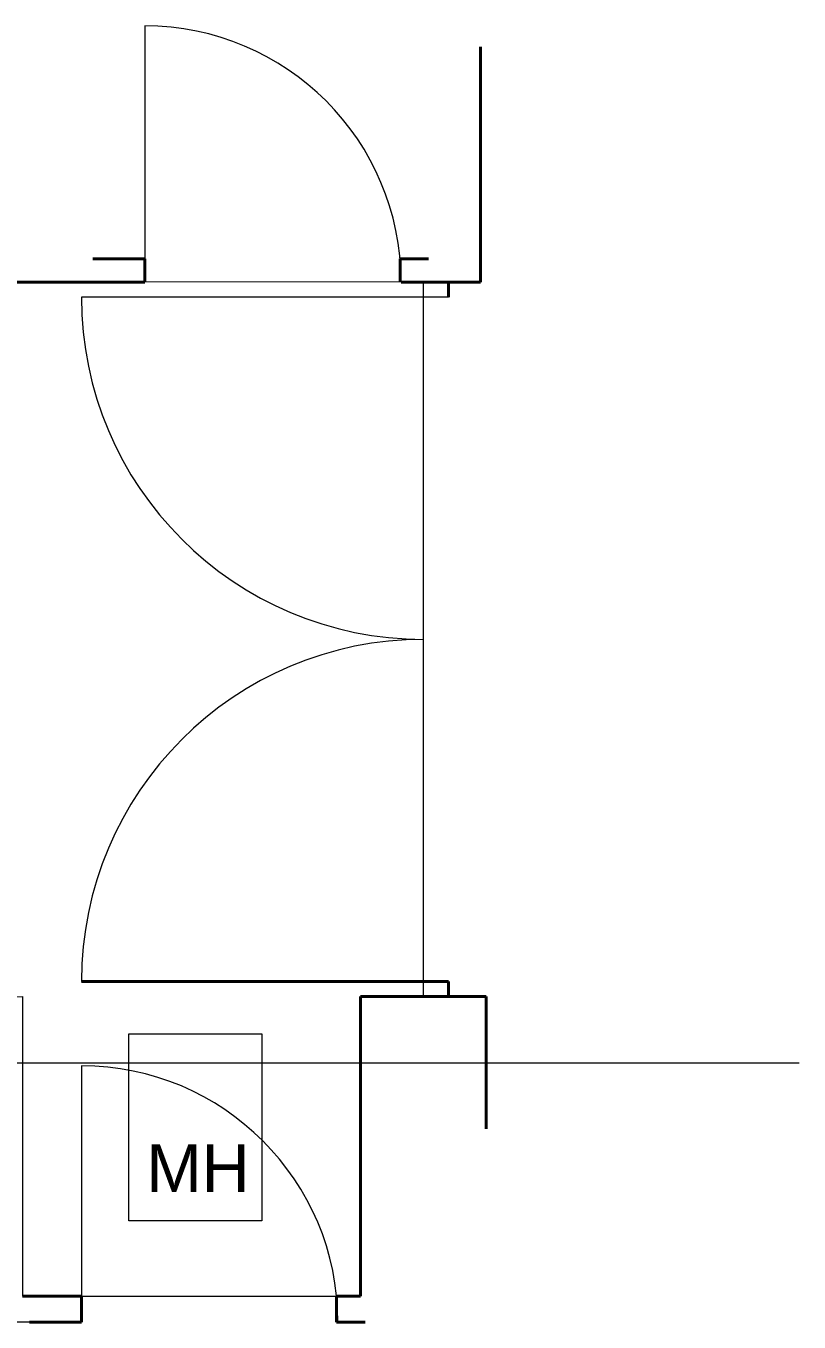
# Model space of a CAD drawing. Header units: millimetres. Extents: x -159872 to 386485, y -250577 to 158966.
# Drawn here: x 160377 to 163190, y 17960 to 22678 of the extents above; entities that cross this region are included whole.
import ezdxf

# ---------------------------------------------------------------- set-up
doc = ezdxf.new("R2010")
doc.units = ezdxf.units.MM
for name, color, linetype, lineweight in [('LDS-construction-lines', 6, 'Continuous', 9), ('LDS-services-drainage', 17, 'Continuous', 18), ('LDS-struct-extg-doors windows', 7, 'Continuous', 9), ('LDS-struct-extg-partitions', 107, 'Continuous', 35), ('LDS-struct-extg-walls', 1, 'Continuous', 40)]:
    doc.layers.add(name, color=color, linetype=linetype, lineweight=lineweight)
doc.styles.add('Arial', font='Arial.ttf')

# ---------------------------------------------------------------- blocks, each defined once
blk = doc.blocks.new('Group-288')
at = {"layer": 'LDS-struct-extg-walls'}
for p, q in [((101240.4, 55657.4), (99905.4, 55657.4)), ((101240.4, 55602.4), (101240.4, 55657.4)), ((100920.4, 55602.4), (101377.8, 55602.4)), ((101377.8, 55602.4), (101377.8, 55121))]:
    blk.add_line(p, q, dxfattribs=at)

msp = doc.modelspace()

# ---------------------------------------------------------------- linework, layer by layer
at = {"layer": 'LDS-construction-lines'}
msp.add_line((159912.17046, 18904.05329), (163190.05575, 18904.05329), dxfattribs=at)
at = {"layer": 'LDS-services-drainage', "flags": 128}
msp.add_lwpolyline([(160751.14086, 18328.77163), (160751.14086, 19008.69164), (161235.50573, 19008.69164), (161235.50573, 18328.77163)], close=True, dxfattribs=at)
at = {"layer": 'LDS-struct-extg-doors windows'}
for p, q in [((160809.41229, 22677.57846), (160809.41229, 21744.91744)), ((161823.9554, 19144.91744), (161823.9554, 21744.91744)), ((161913.9554, 21689.91744), (160578.9554, 21689.91744)), ((161913.9554, 19199.91744), (160578.9554, 19199.91744)), ((160579.41229, 18892.8631), (160579.41229, 17960.20207)), ((160579.41229, 18054.91744), (161507.25149, 18054.91744)), ((160389.8874, 17960.20207), (159912.17046, 17960.20207))]:
    msp.add_line(p, q, dxfattribs=at)
for centre, radius, start, end in [((160809.41229, 21744.91744), 932.66103, 0, 90), ((161823.9554, 21689.91744), 1245, 180, 270), ((161823.9554, 19199.91744), 1245, 90, 180), ((160579.41229, 17960.20207), 932.66103, 0, 90)]:
    msp.add_arc(centre, radius, start, end, dxfattribs=at)
at = {"layer": 'LDS-struct-extg-partitions', "lineweight": 18, "flags": 128}
msp.add_lwpolyline([(144372.12606, 21744.91744), (145003.9554, 19002.57195), (159909.34426, 19139.45955), (160363.9554, 19144.91744), (160363.9554, 18054.91744), (161593.9554, 18054.91744), (161593.9554, 19144.91744), (161823.9554, 19144.91744), (161823.9554, 21744.91744), (144391.7938, 21748.54782)], close=True, dxfattribs=at)
at = {"layer": 'LDS-struct-extg-walls'}
for p, q in [((162031.34827, 21744.91744), (162031.34827, 22601.59685)), ((160619.8874, 21829.66183), (160809.41229, 21829.66183)), ((160809.41229, 21829.66183), (160809.41229, 21744.91744)), ((161738.21527, 21829.66183), (161738.21527, 21744.91744)), ((161738.21527, 21829.66183), (161841.82337, 21829.66183)), ((144372.12606, 21744.91744), (160809.41229, 21744.91744)), ((161742.07331, 21744.91744), (162031.34827, 21744.91744)), ((161913.9554, 21689.91744), (161913.9554, 21744.91744)), ((161913.9554, 19144.91744), (161913.9554, 19199.91744)), ((161593.9554, 19144.91744), (162051.29759, 19144.91744)), ((161593.9554, 18054.91744), (161593.9554, 19144.91744)), ((162051.29759, 19144.91744), (162051.29759, 18663.45751)), ((160363.9554, 18054.91744), (160579.41229, 18054.91744)), ((160579.41229, 18054.91744), (160579.41229, 17960.20207)), ((161507.25149, 18054.91744), (161507.25149, 17960.20207)), ((161507.25149, 18054.91744), (161593.9554, 18054.91744)), ((160389.8874, 17960.20207), (160579.41229, 17960.20207)), ((161507.25149, 17960.20207), (161611.82337, 17960.20207))]:
    msp.add_line(p, q, dxfattribs=at)

# ---------------------------------------------------------------- block references
at = {"layer": 'LDS-struct-extg-walls', "color": 7}
msp.add_blockref('Group-288', (60673.51323, -36457.51522), dxfattribs=at)

# ---------------------------------------------------------------- texts
at = {"layer": 'LDS-services-drainage', "insert": (160815.14905, 18606.9533), "char_height": 173, "attachment_point": 1, "line_spacing_factor": 0.25, "style": 'Arial'}
msp.add_mtext('{\\C30;MH}', dxfattribs=at)

doc.saveas('drawing.dxf')
